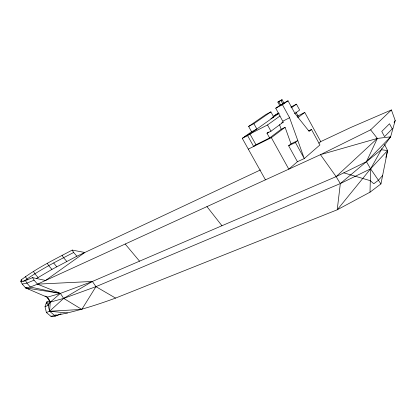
<?xml version="1.0" encoding="UTF-8"?>
<svg xmlns="http://www.w3.org/2000/svg" width="416" height="416" viewBox="0 0 416 416"><rect width="100%" height="100%" fill="white"/><g stroke="black" fill="none" stroke-linecap="round" stroke-linejoin="round"><path stroke-width="0.62" d="M61.084 313.794L55.084 316.248L54.486 315.333L49.577 311.241L50.279 302.141L49.66 300.804L46.556 302.125L45.027 306.701L46.41 312.556L50.913 316.3C73.039 312.452 94.489 305.828 115.57 298.085L337.23 209.799L370.006 192.182L370.588 168.839L381.337 149.724L390.608 136.833L395.2 120.515L391.409 109.954L350.787 127.478L320.304 141.809M20.8 281.616L25.412 280.618L32.557 277.628L45.552 280.462L84.828 252.481L72.212 250.089C54.844 259.277 36.951 268.003 21.206 279.848L20.8 281.616L22.277 284.06L25.584 287.903L30.306 287.04L37.513 284.144L320.46 154.669L336.123 176.628L340.33 183.57L337.23 209.799L370.588 168.839L387.592 150.556L384.571 144.487M46.316 303.67L46.556 302.125L47.798 302.167M370.006 192.182L380.942 183.924L387.592 150.556L381.337 149.724L366.434 161.684L340.33 183.57L95.95 286.655L63.684 298.386L50.279 302.141L48.188 305.36L45.027 306.701M385.892 157.446L387.592 150.556M67.522 312.967L49.577 311.241L48.188 305.36L49.66 300.804M381.337 149.724L381.826 148.569M380.942 183.924L370.588 168.839L366.434 161.684L390.608 136.833L377.348 138.434L366.434 161.684L336.123 176.628L92.373 281.455L60.372 293.4L47.19 297.232L25.584 287.903L60.372 293.4L63.684 298.386L81.812 309.41L95.95 286.655L92.373 281.455L37.513 284.144L34.081 280.16L32.557 277.628M394.082 122.803L395.2 120.515M382.621 175.495L378.43 180.263L373.781 183.747L370.292 180.674L343.788 172.848M389.293 138.143L390.166 137.27M370.635 129.839L377.348 138.434L320.46 154.669L370.635 129.839L391.409 109.954M336.123 176.628L377.348 138.434M46.41 312.556L49.577 311.241L63.684 298.386L92.373 281.455M37.513 284.144L60.372 293.4L50.279 302.141L47.19 297.232L45.032 296.015M297.424 161.715L288.803 169.156L271.352 137.665L285.09 127.301L291.013 143.832L288.616 145.761L297.424 161.715L304.278 158.553L319.92 144.95L311.459 129.485L308.688 130.832M318.859 143.224L320.731 141.606L304.777 112.445L297.461 116.142M288.616 145.761L295.428 142.49L297.799 140.561L291.013 143.832M311.459 129.485L309.135 131.368L295.079 113.682L288.023 100.812L283.613 103.132M23.566 281.507C39.094 270.046 56.571 261.414 73.637 252.481L76.877 256.22L260.463 169.931M298.277 117.348L304.777 112.445M279.032 113.292L247.608 135.616L253.661 146.463L255.965 144.747L269.625 137.946L281.169 129.262L285.09 127.301M297.227 117.187L298.267 116.402L295.833 111.966M269.625 137.946L266.999 133.214L270.972 131.212L283.239 122.143L275.751 108.207L279.864 105.357M294.606 113.745L299.65 110.022L296.447 104.166L290.82 107.084M266.999 133.214L268.538 132.075M244.624 136.682L267.509 124.961L280.025 115.965M291.288 107.874L296.447 104.166M265.45 179.842L242.273 138.346L251.586 131.752L256.87 129.038L253.89 123.682L270.894 111.888L273.744 117.047L270.873 118.534M272.969 116.61L278.382 112.991M275.751 108.207L282.417 104.707L288.023 100.812M279.822 105.68L284.024 103.282L282.058 99.7L277.857 102.102L279.822 105.68L280.576 105.154M251.586 131.752L248.622 126.428L265.741 114.587L270.894 111.888M277.857 102.102L282.058 99.7M36.447 278.528L51.932 269.402L76.877 256.22M280.956 104.889L284.024 103.282M248.622 126.428L253.89 123.682M274.43 115.575L278.99 113.214M242.273 138.346L247.608 135.616M282.885 121.155L289.588 117.749L282.417 104.707M281.564 122.996L283.239 122.143M248.295 149.131L271.352 137.665M340.33 183.57L370.588 168.839M34.081 280.16L26.926 283.114L22.277 284.06M54.486 315.333L56.285 314.772M49.577 311.241L81.812 309.41M50.913 316.3L55.084 316.248M60.372 293.4L30.306 287.04L26.926 283.114L25.412 280.618M25.584 287.903L29.167 289.026M95.95 286.655L115.57 298.085M66.716 261.331L63.508 257.629L62.093 255.258M51.932 269.402L48.74 265.71L47.33 263.359M38.064 277.488L34.876 273.79L33.462 271.44M27.565 279.88L25.329 276.583M125.185 244.026L139.542 261.17M53.716 262.985L56.706 266.791M206.95 206.612L221.941 225.732M47.19 297.232L49.306 300.295M21.206 279.848L22.074 281.284M47.377 296.982L48.027 298.074M48.682 299.166L49.338 300.258M72.212 250.089L73.637 252.481M249.948 133.952L255.965 144.747M267.509 124.961L270.972 131.212M295.428 142.49L304.278 158.553L289.588 117.749M280.92 100.474L282.896 104.062M278.814 101.681L280.79 105.269M46.556 302.125L48.188 305.36M279.536 124.696L281.169 129.262M392.226 128.83L384.556 136.666L381.763 131.461L389.506 123.75L392.226 128.83"/></g></svg>
